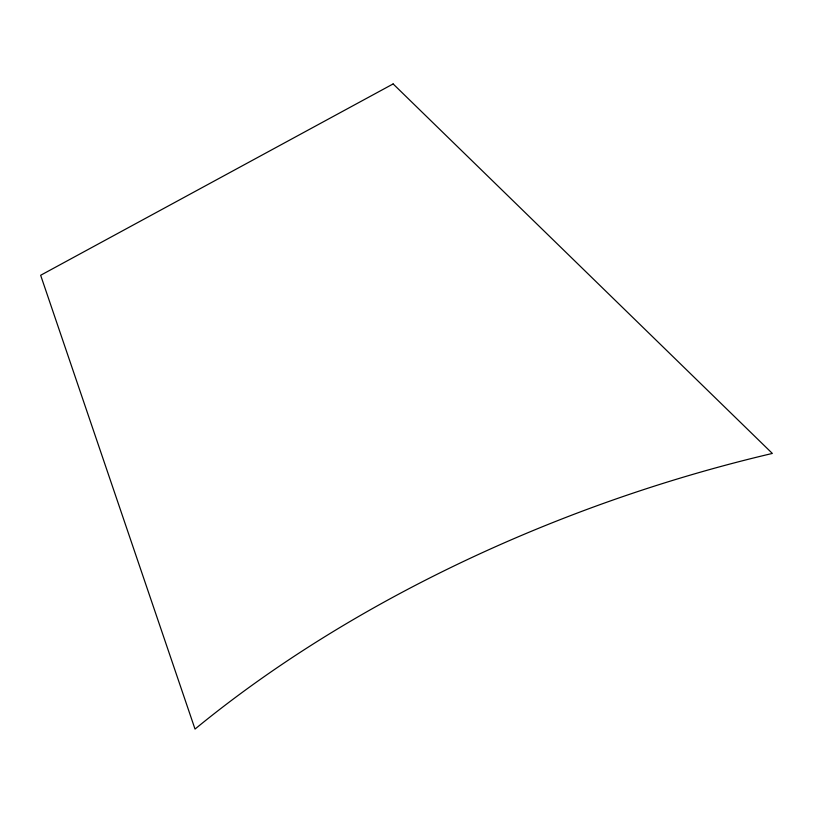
<?xml version="1.0" encoding="UTF-8"?>
<svg xmlns="http://www.w3.org/2000/svg" width="813" height="813" viewBox="0 0 813 813"><rect width="100%" height="100%" fill="white"/><g stroke="black" fill="none" stroke-linecap="round" stroke-linejoin="round"><path stroke-width="1.22" d="M393.136 83.932L40.65 275.272L195.018 729.068A851.882 463.938 -18.9 0 1 772.35 453.441L393.136 83.932"/></g></svg>
